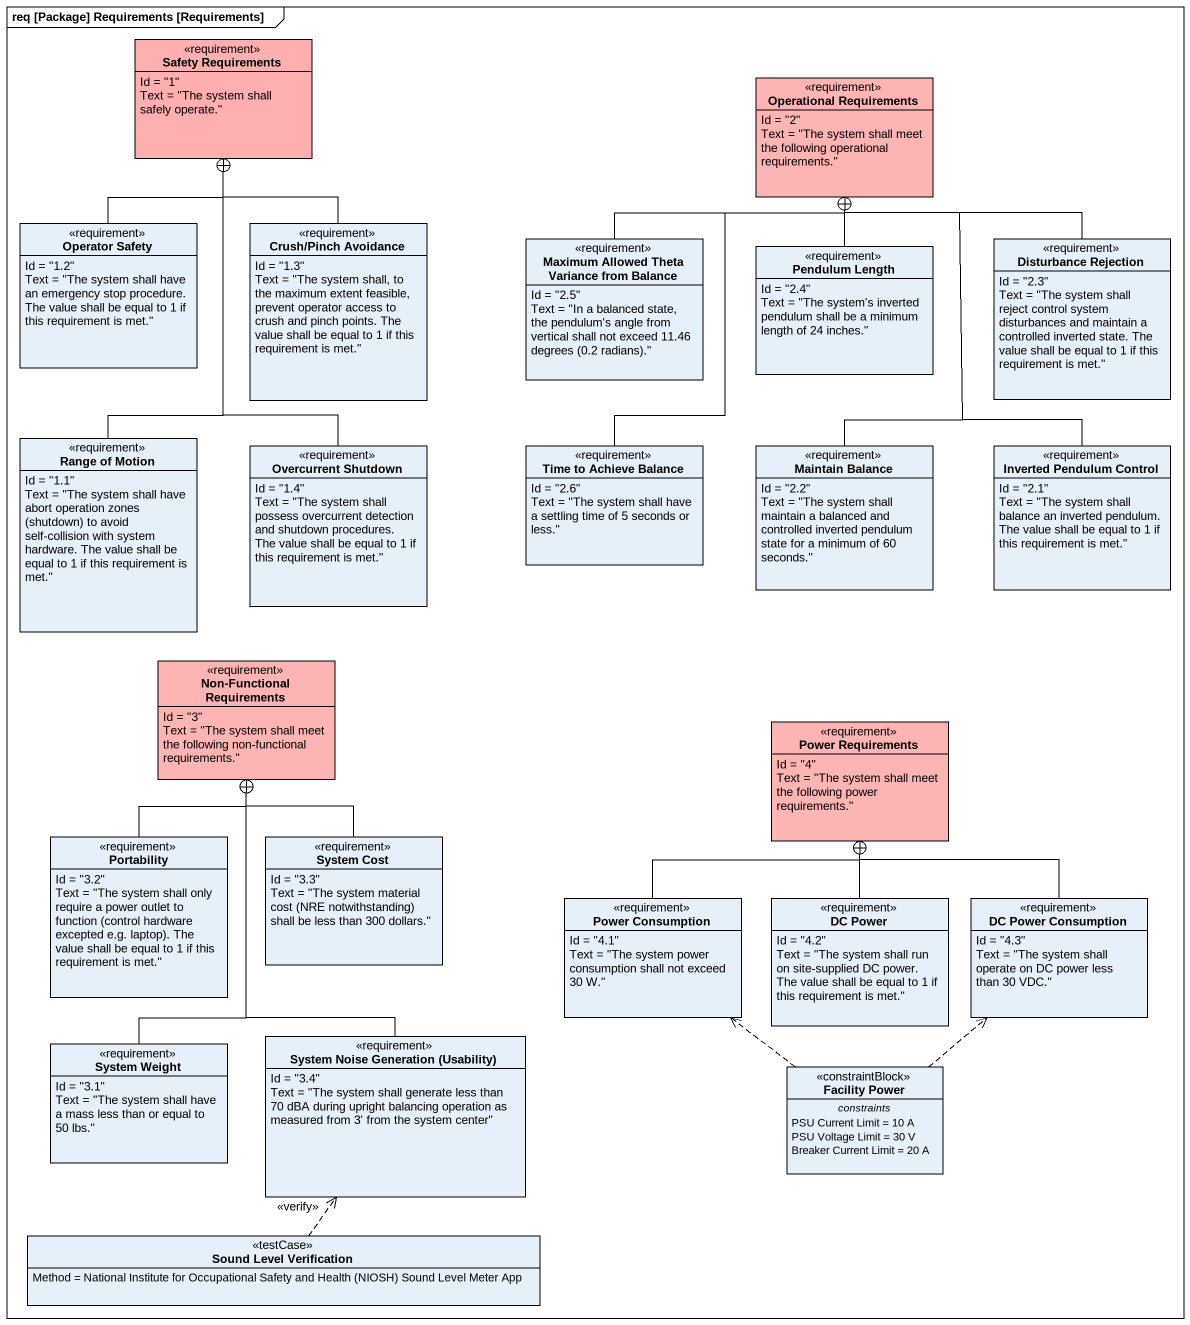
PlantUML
@startuml
mainframe req [Package] Requirements [Requirements]
hide circle
hide empty members
class "Safety Requirements" as Safety_Requirements <<requirement>> #FFAFAF {
  Id = "1"
  Text = "The system shall safely operate."
}
class "Operational Requirements" as Operational_Requirements <<requirement>> #FFB4B4 {
  Id = "2"
  Text = "The system shall meet the following operational requirements."
}
class "Operator Safety" as Operator_Safety <<requirement>> {
  Id = "1.2"
  Text = "The system shall have an emergency stop procedure. The value shall be equal to 1 if this requirement is met."
}
class "Crush/Pinch Avoidance" as Crush_Pinch_Avoidance <<requirement>> {
  Id = "1.3"
  Text = "The system shall, to the maximum extent feasible, prevent operator access to crush and pinch points. The value shall be equal to 1 if this requirement is met."
}
class "Maximum Allowed Theta Variance from Balance" as Maximum_Allowed_Theta <<requirement>> {
  Id = "2.5"
  {field} Text = "In a balanced state, the pendulum's angle from vertical shall not exceed 11.46 degrees (0.2 radians)."
}
class "Pendulum Length" as Pendulum_Length <<requirement>> {
  Id = "2.4"
  Text = "The system's inverted pendulum shall be a minimum length of 24 inches."
}
class "Disturbance Rejection" as Disturbance_Rejection <<requirement>> {
  Id = "2.3"
  Text = "The system shall reject control system disturbances and maintain a controlled inverted state. The value shall be equal to 1 if this requirement is met."
}
class "Range of Motion" as Range_of_Motion <<requirement>> {
  Id = "1.1"
  {field} Text = "The system shall have abort operation zones (shutdown) to avoid self-collision with system hardware. The value shall be equal to 1 if this requirement is met."
}
class "Overcurrent Shutdown" as Overcurrent_Shutdown <<requirement>> {
  Id = "1.4"
  Text = "The system shall possess overcurrent detection and shutdown procedures. The value shall be equal to 1 if this requirement is met."
}
class "Time to Achieve Balance" as Time_to_Achieve_Balance <<requirement>> {
  Id = "2.6"
  Text = "The system shall have a settling time of 5 seconds or less."
}
class "Maintain Balance" as Maintain_Balance <<requirement>> {
  Id = "2.2"
  Text = "The system shall maintain a balanced and controlled inverted pendulum state for a minimum of 60 seconds."
}
class "Inverted Pendulum Control" as Inverted_Pendulum_Control <<requirement>> {
  Id = "2.1"
  Text = "The system shall balance an inverted pendulum. The value shall be equal to 1 if this requirement is met."
}
class "Non-Functional Requirements" as Non_Functional_Requirements <<requirement>> #FFB4B4 {
  Id = "3"
  Text = "The system shall meet the following non-functional requirements."
}
class "Power Requirements" as Power_Requirements <<requirement>> #FFB4B4 {
  Id = "4"
  Text = "The system shall meet the following power requirements."
}
class Portability <<requirement>> {
  Id = "3.2"
  {field} Text = "The system shall only require a power outlet to function (control hardware excepted e.g. laptop). The value shall be equal to 1 if this requirement is met."
}
class "System Cost" as System_Cost <<requirement>> {
  Id = "3.3"
  {field} Text = "The system material cost (NRE notwithstanding) shall be less than 300 dollars."
}
class "Power Consumption" as Power_Consumption <<requirement>> {
  Id = "4.1"
  Text = "The system power consumption shall not exceed 30 W."
}
class "DC Power" as DC_Power <<requirement>> {
  Id = "4.2"
  Text = "The system shall run on site-supplied DC power. The value shall be equal to 1 if this requirement is met."
}
class "DC Power Consumption" as DC_Power_Consumption <<requirement>> {
  Id = "4.3"
  Text = "The system shall operate on DC power less than 30 VDC."
}
class "System Weight" as System_Weight <<requirement>> {
  Id = "3.1"
  Text = "The system shall have a mass less than or equal to 50 lbs."
}
class "System Noise Generation (Usability)" as System_Noise_Generation <<requirement>> {
  Id = "3.4"
  Text = "The system shall generate less than 70 dBA during upright balancing operation as measured from 3' from the system center"
}
class "Facility Power" as Facility_Power <<constraintBlock>> {
  -- constraints --
  PSU Current Limit = 10 A
  PSU Voltage Limit = 30 V
  Breaker Current Limit = 20 A
}
class "Sound Level Verification" as Sound_Level_Verification <<testCase>> {
  {field} Method = National Institute for Occupational Safety and Health (NIOSH) Sound Level Meter App
}
Operator_Safety -up-+ Safety_Requirements
Crush_Pinch_Avoidance -up-+ Safety_Requirements
Maximum_Allowed_Theta -up-+ Operational_Requirements
Pendulum_Length -up-+ Operational_Requirements
Disturbance_Rejection -up-+ Operational_Requirements
Range_of_Motion -up-+ Safety_Requirements
Overcurrent_Shutdown -up-+ Safety_Requirements
Time_to_Achieve_Balance -up-+ Operational_Requirements
Maintain_Balance -up-+ Operational_Requirements
Inverted_Pendulum_Control -up-+ Operational_Requirements
Portability -up-+ Non_Functional_Requirements
System_Cost -up-+ Non_Functional_Requirements
Power_Consumption -up-+ Power_Requirements
DC_Power -up-+ Power_Requirements
DC_Power_Consumption -up-+ Power_Requirements
System_Weight -up-+ Non_Functional_Requirements
System_Noise_Generation -up-+ Non_Functional_Requirements
Facility_Power .up.> Power_Consumption
Facility_Power .up.> DC_Power_Consumption
Sound_Level_Verification .up.> System_Noise_Generation : <<verify>>
@enduml
